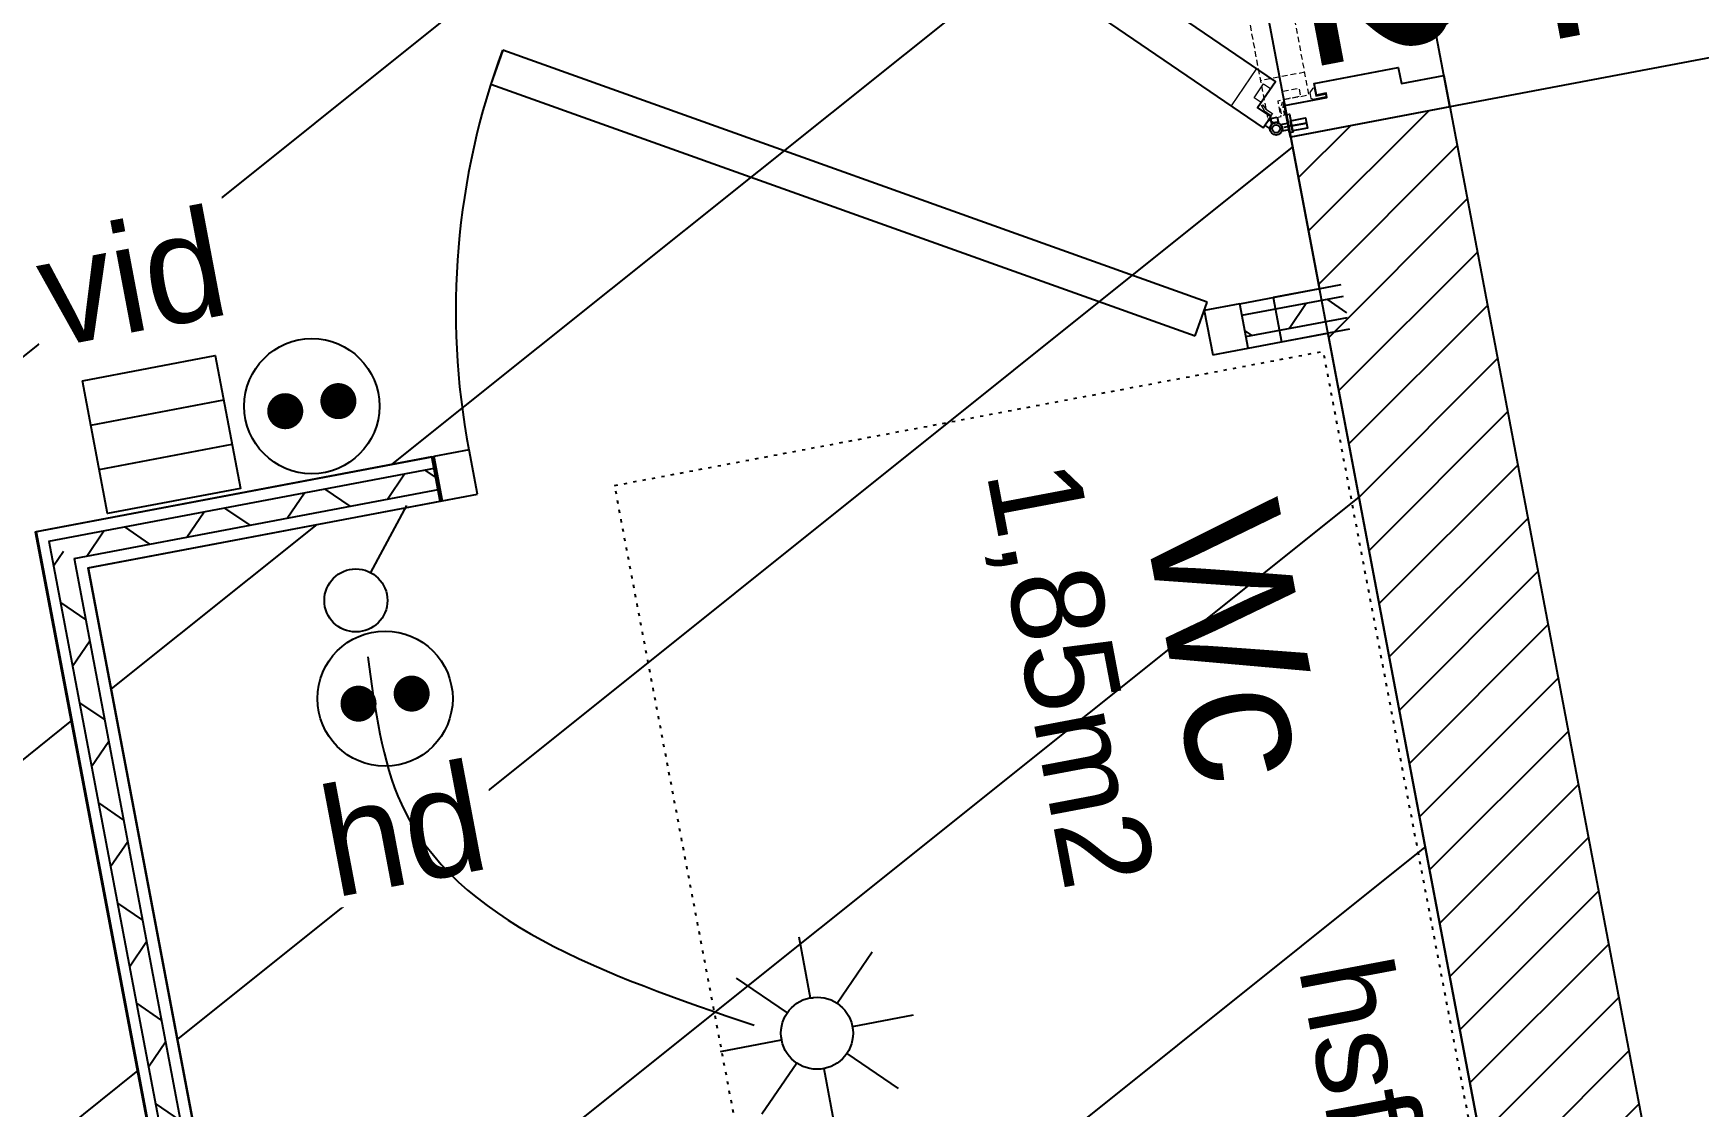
# Model space of a CAD drawing. Header units: centimetres. Extents: x 197412 to 267601, y -375791 to -305433.
# Drawn here: x 214346 to 216194, y -333413 to -332222 of the extents above; entities that cross this region are included whole.
import ezdxf

# ---------------------------------------------------------------- set-up
doc = ezdxf.new("R2010")
doc.units = ezdxf.units.CM
doc.linetypes.add('Style de ligne -16', pattern=[0.192476, 0.123031, -0.069444])
doc.linetypes.add('Style de ligne -5', pattern=[0.20828, 0.069425, -0.138855])
doc.layers.add('3-BAT C-Niveau 0', color=250, linetype='Continuous')
doc.layers.add('prlm-ELEC-CFA', color=1, linetype='Continuous', lineweight=25)
doc.layers.add('prlm-ELEC-CFO', color=1, linetype='Continuous', lineweight=25)
doc.styles.add('Geneva (bold)', font='arialbd.ttf')
doc.styles.add('Helvetica', font='arial.ttf')
doc.styles.add('prlm-elec-cfa', font='comic.ttf', dxfattribs={"height": 12})
doc.styles.add('prlm-elec-cfo', font='comic.ttf', dxfattribs={"height": 12})
pattern_1 = [(218.65981, (82441.66, 127994.64), (-199.24783, 287.75041), [])]

# ---------------------------------------------------------------- blocks, each defined once
blk = doc.blocks.new('xi.PCHD')
at = {"color": 0, "lineweight": 5}
blk.add_wipeout([(-7.5, -7.5), (7.5, -7.5), (7.5, 7.5), (-7.5, 7.5)], dxfattribs=at).dxf.layer = 'prlm-ELEC-CFO'
at = {"layer": 'prlm-ELEC-CFO', "color": 0, "linetype": 'ByBlock', "lineweight": 5, "const_width": 2}
for points in [[(-4, 0, 1), (-2, 0, 1)], [(2, 0, 1), (4, 0, 1)]]:
    blk.add_lwpolyline(points, format="xyb", close=True, dxfattribs=at)
at = {"layer": 'prlm-ELEC-CFO', "color": 0, "linetype": 'ByBlock', "lineweight": -2}
blk.add_circle((0, 0), 7.5, dxfattribs=at)
blk = doc.blocks.new('xi.SA')
at = {"layer": 'prlm-ELEC-CFO', "color": 0}
blk.add_lwpolyline([(0.2, -1.28), (5.5, 5.28)], dxfattribs=at)
blk.add_circle((-2, -4), 3.5, dxfattribs=at)
blk = doc.blocks.new('xi.SPOT')
at = {"color": 0, "lineweight": 5}
blk.add_wipeout([(-4, 0), (-2.83, -2.83), (0, -4), (2.83, -2.83), (4, 0), (2.83, 2.83), (0, 4), (-2.83, 2.83)], dxfattribs=at).dxf.layer = 'prlm-ELEC-CFO'
at = {"layer": 'prlm-ELEC-CFO', "color": 0, "linetype": 'ByBlock', "lineweight": -2, "flags": 128}
for points in [[(0, 10.88), (0, 4)], [(-7.69, 7.69), (-2.83, 2.83)], [(7.69, 7.69), (2.83, 2.83)], [(-10.88, 0), (-4, 0)], [(4, 0), (10.88, 0)], [(-2.83, -2.83), (-7.69, -7.69)], [(2.83, -2.83), (7.69, -7.69)], [(0, -4), (0, -10.88)]]:
    blk.add_lwpolyline(points, dxfattribs=at)
at = {"layer": 'prlm-ELEC-CFO', "color": 0, "linetype": 'ByBlock', "lineweight": -2}
blk.add_circle((0, 0), 4, dxfattribs=at)
blk = doc.blocks.new('xi.PC')
at = {"color": 0, "lineweight": 5}
blk.add_wipeout([(-7.5, -7.5), (7.5, -7.5), (7.5, 7.5), (-7.5, 7.5)], dxfattribs=at).dxf.layer = 'prlm-ELEC-CFO'
at = {"layer": 'prlm-ELEC-CFO', "color": 0, "linetype": 'ByBlock', "lineweight": 5, "const_width": 2}
for points in [[(-4, 0, 1), (-2, 0, 1)], [(2, 0, 1), (4, 0, 1)]]:
    blk.add_lwpolyline(points, format="xyb", close=True, dxfattribs=at)
at = {"layer": 'prlm-ELEC-CFO', "color": 0, "linetype": 'ByBlock', "lineweight": -2}
blk.add_circle((0, 0), 7.5, dxfattribs=at)
blk = doc.blocks.new('xi.VID')
at = {"layer": 'prlm-ELEC-CFA', "color": 0, "linetype": 'ByBlock', "lineweight": -2, "flags": 128}
blk.add_lwpolyline([(-7.5, 7.5), (7.5, 7.5), (7.5, -7.5), (-7.5, -7.5)], close=True, dxfattribs=at)
at = {"layer": 'prlm-ELEC-CFA', "color": 0}
for points in [[(-7.5, 2.5), (7.5, 2.5)], [(-7.5, -2.5), (7.5, -2.5)]]:
    blk.add_lwpolyline(points, dxfattribs=at)

msp = doc.modelspace()

# ---------------------------------------------------------------- hatches: boundary and pattern name
at = {"linetype": 'Continuous'}
h = msp.add_hatch(dxfattribs=at)
h.set_pattern_fill('02_ISOLANT', color=256, scale=10, angle=10.7236, style=0, pattern_type=2)
h.set_pattern_definition([(55.723595, (82441.66, 127994.64), (-66.106423, 45.054865), []), (145.723595, (82441.66, 127994.64), (45.054865, 66.106423), [])])
h.paths.add_polyline_path([(215687.2, -332535), (215691.7, -332558.6), (215804.3, -332537.3), (215799.9, -332513.7)])
h = msp.add_hatch(dxfattribs=at)
h.set_pattern_fill('02_ISOLANT', color=256, scale=10, angle=10.7236, style=0, pattern_type=2)
h.set_pattern_definition([(55.723595, (82441.66, 127994.64), (-66.106423, 45.054865), []), (145.723595, (82441.66, 127994.64), (45.054865, 66.106423), [])])
h.paths.add_polyline_path([(214363.6, -332785.7), (214391.6, -332804.8), (214797.6, -332727.9), (214793.1, -332704.4)])
h = msp.add_hatch(dxfattribs=at)
h.set_pattern_fill('02_ISOLANT', color=256, scale=10, angle=-79.2809, style=0, pattern_type=2)
h.set_pattern_definition([(325.719065, (82441.66, 127994.64), (45.060091, 66.102861), []), (55.719065, (82441.66, 127994.64), (66.102861, -45.060091), [])])
h.paths.add_polyline_path([(214391.6, -332804.8), (214363.6, -332785.7), (214698, -334552.1), (214715.3, -334514.6)])
at = {"layer": '3-BAT C-Niveau 0'}
h = msp.add_hatch(dxfattribs=at)
h.set_pattern_fill('BA 13', color=6, scale=10, style=0, pattern_type=2)
h.set_pattern_definition(pattern_1)
h.paths.add_polyline_path([(216857.7, -330592.7), (217138, -332072.8), (215917.9, -332303.8), (215637.6, -330823.8)])
h = msp.add_hatch(dxfattribs=at)
h.set_pattern_fill('BA 13', color=9, scale=10, style=0, pattern_type=2)
h.set_pattern_definition(pattern_1)
h.paths.add_polyline_path([(215502.9, -331077.5), (215773.2, -332505.6), (215721.9, -332515.3), (215731.2, -332564.4), (215782.7, -332554.7), (216028.1, -333850.6), (214652.9, -334111.1), (214407.6, -332815.1), (214797.8, -332741.2), (214788.5, -332692), (214349.5, -332775.2), (214766.3, -334977.1), (213664.2, -335185.7), (213655.2, -335138.3), (213655.2, -335138.4), (213627.3, -334991), (212969.3, -335115.6), (212771.7, -334072.1), (213429.7, -333947.5), (212976.8, -331555.2)])
h = msp.add_hatch(dxfattribs=at)
h.set_pattern_fill('MURS MACONNERIE-2', color=256, scale=10, style=0, pattern_type=2)
h.set_pattern_definition([(45, (82627.55, 127994.637), (-31.2347524, 39.0434405), [])])
h.paths.add_polyline_path([(216904.8, -338479.9), (217115.1, -338623.2), (215918.4, -332303.8), (215741.5, -332337.2)])

# ---------------------------------------------------------------- linework, layer by layer
at = {"linetype": 'Continuous'}
for p, q in [((214867.3, -332240.9), (214853.8, -332278.6)), ((215648.8, -332520.3), (214867.3, -332240.9)), ((214853.8, -332278.6), (215635.4, -332557.9)), ((215742.4, -332324.9), (215733.7, -332326.5)), ((215684.8, -332522.3), (215797.5, -332500.9)), ((215635.4, -332557.9), (215648.8, -332520.3)), ((215684.8, -332522.2), (215645.5, -332529.7)), ((215694.1, -332571.4), (215684.8, -332522.2)), ((215687.2, -332535), (215799.9, -332513.7)), ((215687.2, -332535), (215799.9, -332513.7)), ((215645.5, -332529.7), (215654.8, -332578.8)), ((215691.7, -332558.6), (215804.3, -332537.3)), ((215691.7, -332558.6), (215804.3, -332537.3)), ((215654.8, -332578.8), (215694.1, -332571.4)), ((214348.4, -332775.3), (214790.7, -332691.6)), ((214830, -332684.1), (214790.7, -332691.6)), ((214790.7, -332691.6), (214800, -332740.7)), ((214839.3, -332733.3), (214830, -332684.1)), ((214363.6, -332785.7), (214793.1, -332704.4)), ((214363.6, -332785.7), (214793.1, -332704.4)), ((214391.6, -332804.8), (214797.6, -332727.9)), ((214391.6, -332804.8), (214797.6, -332727.9)), ((214800, -332740.7), (214839.3, -332733.3)), ((214363.6, -332785.7), (214698, -334552.1)), ((214363.6, -332785.7), (214698, -334552.1)), ((214391.6, -332804.8), (214715.3, -334514.6)), ((214391.6, -332804.8), (214715.3, -334514.6)), ((214406.8, -332815.2), (214724.7, -334494.3))]:
    msp.add_line(p, q, dxfattribs=at)
at = {"linetype": 'Continuous', "lineweight": 18}
msp.add_line((215703.3, -332261.3), (215675.2, -332302.6), dxfattribs=at)
at = {"linetype": 'Style de ligne -16', "lineweight": 18, "ltscale": 50.8}
msp.add_line((215757, -332265.4), (215707.9, -332274.7), dxfattribs=at)
at = {"linetype": 'Continuous', "lineweight": 25}
for p, q in [((215684.8, -332522.3), (215797.5, -332500.9)), ((215694.1, -332571.4), (215684.8, -332522.3)), ((215694.1, -332571.4), (215806.8, -332550)), ((214348.4, -332775.3), (214790.7, -332691.6)), ((214800, -332740.7), (214790.7, -332691.6)), ((214406.8, -332815.2), (214800, -332740.7)), ((214348.4, -332775.3), (214688.6, -334572.4)), ((214406.8, -332815.2), (214724.7, -334494.3))]:
    msp.add_line(p, q, dxfattribs=at)
at = {"linetype": 'Style de ligne -16', "lineweight": 18, "ltscale": 50.8, "flags": 128}
for points in [[(215715.9, -332317.2), (215730.6, -332314.4), (215727.3, -332296.9), (215761.7, -332290.4), (215590.4, -331385.8), (215556, -331392.3), (215552.7, -331374.8), (215538, -331377.6)], [(215734, -332295.6), (215732.3, -332286.4), (215750.6, -332282.9), (215752.3, -332292.1)]]:
    msp.add_lwpolyline(points, close=True, dxfattribs=at)
at = {"linetype": 'Continuous', "flags": 128}
for points in [[(215710.9, -332326.9), (215719.3, -332314.6), (215704.6, -332304.5), (215724.3, -332275.6), (214963.5, -331757.1), (214943.8, -331786), (214929.1, -331776), (214920.7, -331788.4)], [(215917.9, -332303.8), (215741, -332337.3), (215734.4, -332302.3), (215781.6, -332293.4), (215780.7, -332288.5), (215769.8, -332290.6), (215767.4, -332277.8), (215860.7, -332260.1), (215864.1, -332277.8), (215911.2, -332268.8)], [(215740.1, -332332.5), (215736.3, -332312.7), (215740, -332312), (215743.7, -332331.8)], [(215742.4, -332324.9), (215741.3, -332319.2), (215757.9, -332316.1), (215759, -332321.7)], [(215743.5, -332330.5), (215742.4, -332324.9), (215759, -332321.7), (215760.1, -332327.3)]]:
    msp.add_lwpolyline(points, close=True, dxfattribs=at)
at = {"linetype": 'Continuous', "lineweight": 18, "flags": 128}
for points in [[(215708.5, -332298.9), (215700.7, -332293.6), (215711.2, -332278.2), (215718.9, -332283.5)], [(215780.5, -332292.8), (215765.8, -332295.6), (215764.1, -332294.5), (215762.9, -332287.8), (215766.2, -332282.9), (215767.4, -332282.7), (215769.1, -332291.7), (215779.9, -332289.7)]]:
    msp.add_lwpolyline(points, close=True, dxfattribs=at)
msp.add_lwpolyline([(215710.1, -332301.5), (215713.9, -332306.2), (215721, -332311.1), (215719.4, -332313.4), (215712.8, -332308.9), (215709.1, -332302.2), (215710.1, -332301.5)], dxfattribs=at)
at = {"linetype": 'Style de ligne -16', "lineweight": 18, "ltscale": 50.8, "flags": 128}
msp.add_lwpolyline([(215733.3, -332298.6), (215732.7, -332304.6), (215734.3, -332313.1), (215731.5, -332313.6), (215730, -332305.7), (215732.1, -332298.4), (215733.3, -332298.6)], dxfattribs=at)
at = {"linetype": 'Continuous', "flags": 128}
for points in [[(215717, -332318), (215722.5, -332321.8, 0.143165), (215719.5, -332324.2, 0.143165), (215718.3, -332327.9), (215712.8, -332324.1)], [(215726.5, -332315.2), (215727.8, -332321.7, 0.143165), (215723.9, -332321.3, 0.143165), (215720.5, -332323.1), (215719.2, -332316.5)], [(215739.5, -332329.2), (215731.6, -332330.7, 0.143165), (215732, -332326.8, 0.143165), (215730.2, -332323.4), (215738.1, -332321.9)]]:
    msp.add_lwpolyline(points, format="xyb", close=True, dxfattribs=at)
at = {"linetype": 'Style de ligne -5', "ltscale": 50.8, "flags": 128}
msp.add_lwpolyline([(214991.3, -332723.8), (215777.3, -332575), (216019.2, -333852.3), (215233.2, -334001.1)], close=True, dxfattribs=at)
at = {"linetype": 'Continuous'}
for radius in [6.89, 4.29]:
    msp.add_circle((215725.2, -332328.1), radius, dxfattribs=at)
msp.add_arc((215645.5, -332529.7), 830.5, 159.6405, 190.7236, dxfattribs=at)
at = {"layer": '3-BAT C-Niveau 0'}
for p, q in [((215918.4, -332303.8), (215741.5, -332337.2)), ((217115.1, -338623.2), (215918.4, -332303.8)), ((217115.1, -338623.2), (215918.4, -332303.8)), ((216904.8, -338479.9), (215741.5, -332337.2)), ((215942.3, -333397.7), (215741.5, -332337.2))]:
    msp.add_line(p, q, dxfattribs=at)
at = {"layer": '3-BAT C-Niveau 0', "ltscale": 50.8, "flags": 128}
for points in [[(216857.7, -330592.7), (217138, -332072.8), (215917.9, -332303.8), (215637.6, -330823.8)], [(215502.9, -331077.5), (215773.2, -332505.6), (215721.9, -332515.3), (215731.2, -332564.4), (215782.7, -332554.7), (216028.1, -333850.6), (214652.9, -334111.1), (214407.6, -332815.1), (214797.8, -332741.2), (214788.5, -332692), (214349.5, -332775.2), (214766.3, -334977.1), (213664.2, -335185.7), (213655.2, -335138.3), (213655.2, -335138.4), (213627.3, -334991), (212969.3, -335115.6), (212771.7, -334072.1), (213429.7, -333947.5), (212976.8, -331555.2)]]:
    msp.add_lwpolyline(points, close=True, dxfattribs=at)

# ---------------------------------------------------------------- texts
at = {"attachment_point": 2, "rotation": 280.7236, "line_spacing_factor": 0.834288, "style": 'Helvetica'}
for s, insert, char_height in [('Wc\\P{\\H0.6752x;1,85m2}\\P', (215754.9, -332884.5), 151.309), ('hsfp 2,15', (215903, -333525.5), 100.87)]:
    msp.add_mtext(s, dxfattribs=dict(at, insert=insert, char_height=char_height))
at = {"layer": '3-BAT C-Niveau 0', "insert": (215888.1, -331824.3), "char_height": 150, "attachment_point": 5, "rotation": 280.7236, "line_spacing_factor": 1.060906, "style": 'Geneva (bold)'}
msp.add_mtext('T3 C 001\\P61,92m2', dxfattribs=at)

# ---------------------------------------------------------------- next in the draw order: texts
at = {"layer": 'prlm-ELEC-CFO', "insert": (214756.9, -333106.5), "char_height": 120, "attachment_point": 5, "rotation": 10.7236, "line_spacing_factor": 0.8, "style": 'prlm-elec-cfo', "bg_fill": 3, "box_fill_scale": 1.1, "bg_fill_color": 256, "bg_fill_transparency": 0}
msp.add_mtext('hd', dxfattribs=at)

# ---------------------------------------------------------------- next in the draw order: block references
at = {"layer": 'prlm-ELEC-CFO', "xscale": 10, "yscale": 10, "zscale": 10, "rotation": 10.72360141139323}
msp.add_blockref('xi.PCHD', (214736.6, -332960.3), dxfattribs=at)

# ---------------------------------------------------------------- next in the draw order: linework, layer by layer
at = {"layer": 'prlm-ELEC-CFO'}
msp.add_spline([(214717.4, -332914.1), (214754.7, -333077.5), (215146.2, -333322.7)], degree=3, dxfattribs=at)

# ---------------------------------------------------------------- next in the draw order: block references
at = {"layer": 'prlm-ELEC-CFO', "xscale": 10, "yscale": 10, "zscale": 10, "rotation": 10.72360141139323}
msp.add_blockref('xi.SA', (214716.4, -332808.3), dxfattribs=at)

# ---------------------------------------------------------------- next in the draw order: block references
for name, p in [('xi.PC', (214655.3, -332635.8)), ('xi.SPOT', (215215.8, -333331.5))]:
    msp.add_blockref(name, p, dxfattribs=at)

# ---------------------------------------------------------------- next in the draw order: texts
at = {"layer": 'prlm-ELEC-CFA', "insert": (214455.6, -332493.9), "char_height": 120, "attachment_point": 5, "rotation": 10.7236, "line_spacing_factor": 0.8, "style": 'prlm-elec-cfa', "bg_fill": 3, "box_fill_scale": 1.1, "bg_fill_color": 256, "bg_fill_transparency": 0}
msp.add_mtext('vid', dxfattribs=at)

# ---------------------------------------------------------------- next in the draw order: block references
at = {"layer": 'prlm-ELEC-CFA', "xscale": 10, "yscale": 10, "zscale": 10, "rotation": 10.72360141139323}
msp.add_blockref('xi.VID', (214488.5, -332667.4), dxfattribs=at)

doc.saveas('drawing.dxf')
